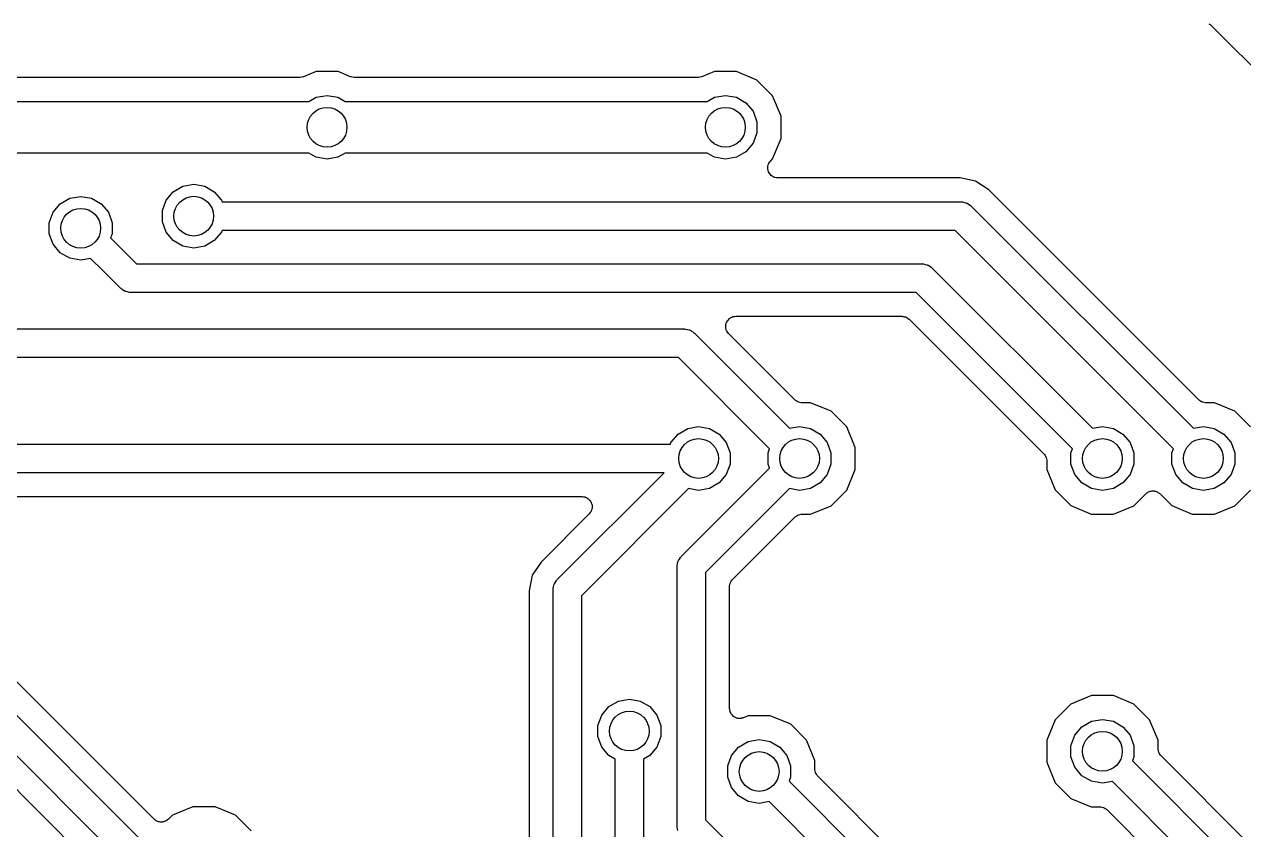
# Model space of a CAD drawing. Extents: x 25 to 125, y -125 to -25.
# Drawn here: x 75.97 to 91.31, y -47.09 to -36.96 of the extents above; entities that cross this region are included whole.
import ezdxf

# ---------------------------------------------------------------- set-up
doc = ezdxf.new("R2010")
doc.units = 0
doc.header["$MEASUREMENT"] = 0
doc.layers.add('BLACK', color=7, linetype='CONTINUOUS')

msp = doc.modelspace()

# ---------------------------------------------------------------- linework, layer by layer
at = {"layer": 'Black'}
for p, q in [((90.8748, -36.9504), (90.8892, -36.9587)), ((90.8892, -36.9587), (90.8928, -36.963)), ((90.8928, -36.963), (90.8974, -36.9662)), ((90.8974, -36.9662), (96.6797, -42.7486)), ((79.6428, -37.5523), (79.4843, -37.6178)), ((79.9213, -37.5525), (79.6428, -37.5523)), ((80.0782, -37.6177), (79.9213, -37.5525)), ((84.654, -37.5523), (84.4954, -37.6178)), ((84.9324, -37.5525), (84.654, -37.5523)), ((85.1896, -37.6593), (84.9324, -37.5525)), ((79.4358, -37.6274), (75.0215, -37.6274)), ((79.4385, -37.6269), (79.4358, -37.6274)), ((79.4412, -37.6273), (79.4385, -37.6269)), ((79.4601, -37.6231), (79.4412, -37.6273)), ((79.4792, -37.6197), (79.4601, -37.6231)), ((79.4816, -37.6184), (79.4792, -37.6197)), ((79.4843, -37.6178), (79.4816, -37.6184)), ((80.081, -37.6183), (80.0782, -37.6177)), ((80.0835, -37.6197), (80.081, -37.6183)), ((80.1024, -37.6231), (80.0835, -37.6197)), ((80.1212, -37.6273), (80.1024, -37.6231)), ((80.1241, -37.6269), (80.1212, -37.6273)), ((80.1269, -37.6274), (80.1241, -37.6269)), ((84.447, -37.6274), (80.1269, -37.6274)), ((84.4497, -37.6269), (84.447, -37.6274)), ((84.4524, -37.6273), (84.4497, -37.6269)), ((84.4713, -37.6231), (84.4524, -37.6273)), ((84.4904, -37.6197), (84.4713, -37.6231)), ((84.4928, -37.6184), (84.4904, -37.6197)), ((84.4954, -37.6178), (84.4928, -37.6184)), ((85.3864, -37.8564), (85.1896, -37.6593)), ((79.5535, -37.9274), (79.6441, -37.8751)), ((79.6441, -37.8751), (79.7814, -37.8509)), ((79.7814, -37.8509), (79.9187, -37.8751)), ((79.9187, -37.8751), (80.0093, -37.9274)), ((84.5647, -37.9274), (84.6553, -37.8751)), ((84.6553, -37.8751), (84.7926, -37.8509)), ((84.7926, -37.8509), (84.9299, -37.8751)), ((84.9299, -37.8751), (85.0507, -37.9448)), ((85.4927, -38.1138), (85.3864, -37.8564)), ((74.9039, -37.9274), (79.5535, -37.9274)), ((80.0093, -37.9274), (84.5647, -37.9274)), ((85.0507, -37.9448), (85.1403, -38.0516)), ((85.1403, -38.0516), (85.188, -38.1827)), ((85.188, -38.1827), (85.188, -38.3221)), ((85.4925, -38.3922), (85.4927, -38.1138)), ((85.188, -38.3221), (85.1403, -38.4532)), ((85.1403, -38.4532), (85.0507, -38.56)), ((85.3857, -38.6494), (85.4925, -38.3922)), ((79.5535, -38.5774), (74.9039, -38.5774)), ((79.6441, -38.6297), (79.5535, -38.5774)), ((79.7814, -38.6539), (79.6441, -38.6297)), ((79.9187, -38.6297), (79.7814, -38.6539)), ((80.0093, -38.5774), (79.9187, -38.6297)), ((84.5647, -38.5774), (80.0093, -38.5774)), ((84.6553, -38.6297), (84.5647, -38.5774)), ((84.7926, -38.6539), (84.6553, -38.6297)), ((84.9299, -38.6297), (84.7926, -38.6539)), ((85.0507, -38.56), (84.9299, -38.6297)), ((85.3252, -38.7518), (85.3266, -38.7465)), ((85.3266, -38.7684), (85.3252, -38.7518)), ((85.3266, -38.7409), (85.3323, -38.7253)), ((85.3266, -38.7465), (85.3266, -38.7409)), ((85.3266, -38.7851), (85.3266, -38.7684)), ((85.3285, -38.7903), (85.3266, -38.7851)), ((85.329, -38.7958), (85.3285, -38.7903)), ((85.336, -38.8109), (85.329, -38.7958)), ((85.3323, -38.7253), (85.3366, -38.7092)), ((85.3366, -38.7092), (85.3398, -38.7047)), ((85.3398, -38.7047), (85.3417, -38.6995)), ((85.3417, -38.6995), (85.3524, -38.6867)), ((85.3524, -38.6867), (85.362, -38.6731)), ((85.362, -38.6731), (85.3857, -38.6494)), ((85.3417, -38.8265), (85.336, -38.8109)), ((85.3452, -38.8307), (85.3417, -38.8265)), ((85.3476, -38.8358), (85.3452, -38.8307)), ((85.3593, -38.8475), (85.3476, -38.8358)), ((85.37, -38.8603), (85.3593, -38.8475)), ((85.3748, -38.8631), (85.37, -38.8603)), ((85.3787, -38.867), (85.3748, -38.8631)), ((85.3938, -38.874), (85.3787, -38.867)), ((85.4082, -38.8823), (85.3938, -38.874)), ((85.4137, -38.8833), (85.4082, -38.8823)), ((85.4187, -38.8856), (85.4137, -38.8833)), ((85.4353, -38.8871), (85.4187, -38.8856)), ((85.4517, -38.89), (85.4353, -38.8871)), ((87.7445, -38.89), (85.4517, -38.89)), ((87.9397, -38.9288), (87.7445, -38.89)), ((88.1053, -39.0394), (87.9397, -38.9288)), ((77.7573, -39.1692), (77.8469, -39.0624)), ((77.8469, -39.0624), (77.9677, -38.9927)), ((77.9677, -38.9927), (78.105, -38.9685)), ((78.105, -38.9685), (78.2423, -38.9927)), ((78.2423, -38.9927), (78.3631, -39.0624)), ((78.3631, -39.0624), (78.4527, -39.1692)), ((90.7467, -41.6808), (88.1053, -39.0394)), ((76.3349, -39.3216), (76.4245, -39.2148)), ((76.4245, -39.2148), (76.5453, -39.1451)), ((76.5453, -39.1451), (76.6826, -39.1209)), ((76.6826, -39.1209), (76.8199, -39.1451)), ((76.8199, -39.1451), (76.9407, -39.2148)), ((76.9407, -39.2148), (77.0303, -39.3216)), ((77.7096, -39.3003), (77.7573, -39.1692)), ((78.4527, -39.1692), (78.4603, -39.19)), ((78.4603, -39.19), (78.6707, -39.19)), ((78.6707, -39.19), (87.757, -39.19)), ((87.757, -39.19), (87.7648, -39.1914)), ((87.7648, -39.1914), (87.7727, -39.1907)), ((87.7727, -39.1907), (87.7954, -39.1968)), ((87.7954, -39.1968), (87.8186, -39.2009)), ((87.8186, -39.2009), (87.8254, -39.2048)), ((87.8254, -39.2048), (87.8331, -39.2069)), ((87.8331, -39.2069), (87.8523, -39.2204)), ((87.8523, -39.2204), (87.8727, -39.2321)), ((87.8727, -39.2321), (87.8778, -39.2382)), ((87.8778, -39.2382), (87.8843, -39.2427)), ((87.8843, -39.2427), (90.6801, -42.0385)), ((76.2872, -39.4527), (76.3349, -39.3216)), ((77.0303, -39.3216), (77.078, -39.4527)), ((77.7096, -39.4397), (77.7096, -39.3003)), ((76.2872, -39.5921), (76.2872, -39.4527)), ((77.078, -39.4527), (77.078, -39.5921)), ((77.7573, -39.5708), (77.7096, -39.4397)), ((78.4603, -39.55), (78.4527, -39.5708)), ((78.6707, -39.55), (78.4603, -39.55)), ((87.6824, -39.55), (78.6707, -39.55)), ((90.4286, -42.2961), (87.6824, -39.55)), ((76.3349, -39.7232), (76.2872, -39.5921)), ((77.078, -39.5921), (77.059, -39.6443)), ((77.059, -39.6443), (77.2099, -39.7951)), ((77.8469, -39.6776), (77.7573, -39.5708)), ((77.9677, -39.7473), (77.8469, -39.6776)), ((78.3631, -39.6776), (78.2423, -39.7473)), ((78.4527, -39.5708), (78.3631, -39.6776)), ((76.4245, -39.83), (76.3349, -39.7232)), ((76.5453, -39.8997), (76.4245, -39.83)), ((77.2099, -39.7951), (77.3848, -39.97)), ((78.105, -39.7715), (77.9677, -39.7473)), ((78.2423, -39.7473), (78.105, -39.7715)), ((76.6826, -39.9239), (76.5453, -39.8997)), ((76.8075, -39.9019), (76.6826, -39.9239)), ((76.9553, -40.0497), (76.8075, -39.9019)), ((77.3848, -39.97), (87.267, -39.97)), ((87.267, -39.97), (87.2748, -39.9714)), ((87.2748, -39.9714), (87.2827, -39.9707)), ((87.2827, -39.9707), (87.3054, -39.9768)), ((87.3054, -39.9768), (87.3286, -39.9809)), ((87.3286, -39.9809), (87.3354, -39.9848)), ((87.3354, -39.9848), (87.3431, -39.9869)), ((87.3431, -39.9869), (87.3623, -40.0004)), ((87.3623, -40.0004), (87.3827, -40.0121)), ((87.3827, -40.0121), (87.3878, -40.0182)), ((87.3878, -40.0182), (87.3943, -40.0227)), ((87.3943, -40.0227), (89.4101, -42.0385)), ((77.1829, -40.2773), (76.9553, -40.0497)), ((77.1894, -40.2818), (77.1829, -40.2773)), ((77.1945, -40.2879), (77.1894, -40.2818)), ((77.2149, -40.2996), (77.1945, -40.2879)), ((77.2341, -40.3131), (77.2149, -40.2996)), ((77.2418, -40.3152), (77.2341, -40.3131)), ((77.2486, -40.3191), (77.2418, -40.3152)), ((77.2718, -40.3232), (77.2486, -40.3191)), ((77.2945, -40.3293), (77.2718, -40.3232)), ((77.3024, -40.3286), (77.2945, -40.3293)), ((77.3102, -40.33), (77.3024, -40.3286)), ((87.1924, -40.33), (77.3102, -40.33)), ((89.1586, -42.2961), (87.1924, -40.33)), ((84.8646, -40.646), (84.879, -40.6377)), ((84.879, -40.6377), (84.8845, -40.6367)), ((84.8845, -40.6367), (84.8896, -40.6343)), ((84.8896, -40.6343), (84.9061, -40.6329)), ((84.9061, -40.6329), (84.9224, -40.63)), ((84.9224, -40.63), (87.0156, -40.63)), ((87.0156, -40.63), (87.0211, -40.631)), ((87.0211, -40.631), (87.0266, -40.6305)), ((87.0266, -40.6305), (87.0427, -40.6348)), ((87.0427, -40.6348), (87.059, -40.6377)), ((87.059, -40.6377), (87.0639, -40.6405)), ((87.0639, -40.6405), (87.0692, -40.6419)), ((87.0692, -40.6419), (87.0828, -40.6514)), ((74.6985, -40.789), (84.276, -40.789)), ((84.276, -40.789), (84.2838, -40.7904)), ((84.2838, -40.7904), (84.2917, -40.7897)), ((84.2917, -40.7897), (84.3144, -40.7958)), ((84.3144, -40.7958), (84.3376, -40.7998)), ((84.7959, -40.7681), (84.7974, -40.7515)), ((84.7974, -40.7735), (84.7959, -40.7681)), ((84.7974, -40.7349), (84.7993, -40.7297)), ((84.7974, -40.7515), (84.7974, -40.7349)), ((84.7974, -40.7791), (84.7974, -40.7735)), ((84.803, -40.7946), (84.7974, -40.7791)), ((84.7993, -40.7297), (84.7998, -40.7241)), ((84.7998, -40.7241), (84.8068, -40.7091)), ((84.8073, -40.8107), (84.803, -40.7946)), ((84.8068, -40.7091), (84.8124, -40.6935)), ((84.8124, -40.6935), (84.816, -40.6892)), ((84.816, -40.6892), (84.8184, -40.6842)), ((84.8184, -40.6842), (84.8301, -40.6724)), ((84.8301, -40.6724), (84.8408, -40.6597)), ((84.8408, -40.6597), (84.8456, -40.6569)), ((84.8456, -40.6569), (84.8496, -40.653)), ((84.8496, -40.653), (84.8646, -40.646)), ((87.0828, -40.6514), (87.0972, -40.6597)), ((87.0972, -40.6597), (87.1008, -40.664)), ((87.1008, -40.664), (87.1054, -40.6672)), ((87.1054, -40.6672), (88.7978, -42.3596)), ((84.3376, -40.7998), (84.3444, -40.8038)), ((84.3444, -40.8038), (84.3521, -40.8059)), ((84.3521, -40.8059), (84.3713, -40.8193)), ((84.3713, -40.8193), (84.3917, -40.8311)), ((84.3917, -40.8311), (84.3968, -40.8372)), ((84.3968, -40.8372), (84.4033, -40.8417)), ((84.4033, -40.8417), (85.6001, -42.0385)), ((84.8105, -40.8152), (84.8073, -40.8107)), ((84.8124, -40.8205), (84.8105, -40.8152)), ((84.8231, -40.8332), (84.8124, -40.8205)), ((84.8326, -40.8468), (84.8231, -40.8332)), ((85.6667, -41.6808), (84.8326, -40.8468)), ((84.2014, -41.149), (74.624, -41.149)), ((85.3486, -42.2961), (84.2014, -41.149)), ((85.6712, -41.684), (85.6667, -41.6808)), ((85.6747, -41.6882), (85.6712, -41.684)), ((85.6891, -41.6966), (85.6747, -41.6882)), ((85.7028, -41.7061), (85.6891, -41.6966)), ((85.7081, -41.7076), (85.7028, -41.7061)), ((85.7129, -41.7103), (85.7081, -41.7076)), ((85.7293, -41.7132), (85.7129, -41.7103)), ((85.7454, -41.7175), (85.7293, -41.7132)), ((90.7512, -41.684), (90.7467, -41.6808)), ((90.7547, -41.6882), (90.7512, -41.684)), ((90.7691, -41.6966), (90.7547, -41.6882)), ((90.7828, -41.7061), (90.7691, -41.6966)), ((90.7881, -41.7076), (90.7828, -41.7061)), ((90.7929, -41.7103), (90.7881, -41.7076)), ((90.8093, -41.7132), (90.7929, -41.7103)), ((90.8254, -41.7175), (90.8093, -41.7132)), ((85.7509, -41.7171), (85.7454, -41.7175)), ((85.7563, -41.718), (85.7509, -41.7171)), ((85.8648, -41.7181), (85.7563, -41.718)), ((86.122, -41.8249), (85.8648, -41.7181)), ((86.3188, -42.022), (86.122, -41.8249)), ((90.8309, -41.7171), (90.8254, -41.7175)), ((90.8363, -41.718), (90.8309, -41.7171)), ((90.9449, -41.7181), (90.8363, -41.718)), ((91.202, -41.8249), (90.9449, -41.7181)), ((91.3988, -42.022), (91.202, -41.8249)), ((84.3177, -42.0407), (84.455, -42.0165)), ((84.455, -42.0165), (84.5923, -42.0407)), ((85.6001, -42.0385), (85.725, -42.0165)), ((85.725, -42.0165), (85.8623, -42.0407)), ((86.4251, -42.2794), (86.3188, -42.022)), ((89.4101, -42.0385), (89.535, -42.0165)), ((89.535, -42.0165), (89.6723, -42.0407)), ((90.6801, -42.0385), (90.805, -42.0165)), ((90.805, -42.0165), (90.9423, -42.0407)), ((77.6057, -46.9549), (72.7383, -42.0874)), ((84.1073, -42.2172), (84.1969, -42.1104)), ((84.1969, -42.1104), (84.3177, -42.0407)), ((84.5923, -42.0407), (84.7131, -42.1104)), ((84.7131, -42.1104), (84.8027, -42.2172)), ((85.8623, -42.0407), (85.9831, -42.1104)), ((85.9831, -42.1104), (86.0727, -42.2172)), ((89.6723, -42.0407), (89.7931, -42.1104)), ((89.7931, -42.1104), (89.8827, -42.2172)), ((90.9423, -42.0407), (91.0631, -42.1104)), ((91.0631, -42.1104), (91.1527, -42.2172)), ((72.5173, -42.2907), (77.4523, -47.2257)), ((74.4966, -42.238), (84.0997, -42.238)), ((84.0997, -42.238), (84.1073, -42.2172)), ((84.8027, -42.2172), (84.8504, -42.3483)), ((85.3296, -42.3483), (85.3486, -42.2961)), ((86.0727, -42.2172), (86.1204, -42.3483)), ((86.4249, -42.5578), (86.4251, -42.2794)), ((89.1396, -42.3483), (89.1586, -42.2961)), ((89.8827, -42.2172), (89.9304, -42.3483)), ((90.4096, -42.3483), (90.4286, -42.2961)), ((91.1527, -42.2172), (91.2004, -42.3483)), ((84.8504, -42.3483), (84.8504, -42.4877)), ((85.3296, -42.4877), (85.3296, -42.3483)), ((86.1204, -42.3483), (86.1204, -42.4877)), ((88.7978, -42.3596), (88.801, -42.3642)), ((88.801, -42.3642), (88.8053, -42.3679)), ((88.8053, -42.3679), (88.8136, -42.3822)), ((88.8136, -42.3822), (88.8231, -42.3957)), ((88.8231, -42.3957), (88.8245, -42.4012)), ((88.8245, -42.4012), (88.8274, -42.4061)), ((88.8274, -42.4061), (88.8302, -42.4224)), ((88.8302, -42.4224), (88.8345, -42.4383)), ((88.8345, -42.4383), (88.834, -42.444)), ((88.834, -42.444), (88.835, -42.4495)), ((88.835, -42.4495), (88.8349, -42.5566)), ((89.1396, -42.4877), (89.1396, -42.3483)), ((89.9304, -42.3483), (89.9304, -42.4877)), ((90.4096, -42.4877), (90.4096, -42.3483)), ((91.2004, -42.3483), (91.2004, -42.4877)), ((77.145, -47.4275), (72.3154, -42.598)), ((84.0204, -42.598), (74.422, -42.598)), ((82.6767, -43.9417), (84.0204, -42.598)), ((84.2367, -43.6517), (85.3486, -42.5399)), ((84.8027, -42.6188), (84.7131, -42.7256)), ((84.8504, -42.4877), (84.8027, -42.6188)), ((85.3486, -42.5399), (85.3296, -42.4877)), ((86.0727, -42.6188), (85.9831, -42.7256)), ((86.1204, -42.4877), (86.0727, -42.6188)), ((86.3181, -42.815), (86.4249, -42.5578)), ((88.8349, -42.5566), (88.9412, -42.814)), ((89.1873, -42.6188), (89.1396, -42.4877)), ((89.2769, -42.7256), (89.1873, -42.6188)), ((89.8827, -42.6188), (89.7931, -42.7256)), ((89.9304, -42.4877), (89.8827, -42.6188)), ((90.4573, -42.6188), (90.4096, -42.4877)), ((90.5469, -42.7256), (90.4573, -42.6188)), ((91.1527, -42.6188), (91.0631, -42.7256)), ((91.2004, -42.4877), (91.1527, -42.6188)), ((84.7131, -42.7256), (84.5923, -42.7953)), ((85.9831, -42.7256), (85.8623, -42.7953)), ((89.3977, -42.7953), (89.2769, -42.7256)), ((89.7931, -42.7256), (89.6723, -42.7953)), ((90.6677, -42.7953), (90.5469, -42.7256)), ((91.0631, -42.7256), (90.9423, -42.7953)), ((72.2284, -42.9352), (76.8078, -47.5146)), ((74.4345, -42.898), (82.9896, -42.898)), ((84.3301, -42.7975), (82.984, -44.1436)), ((82.9896, -42.898), (83.0059, -42.9009)), ((83.0059, -42.9009), (83.0224, -42.9023)), ((83.0224, -42.9023), (83.0275, -42.9047)), ((83.0275, -42.9047), (83.033, -42.9057)), ((83.033, -42.9057), (83.0474, -42.914)), ((83.0474, -42.914), (83.0624, -42.921)), ((83.0624, -42.921), (83.0664, -42.9249)), ((83.0664, -42.9249), (83.0712, -42.9277)), ((83.0712, -42.9277), (83.0819, -42.9404)), ((83.0819, -42.9404), (83.0936, -42.9522)), ((84.455, -42.8195), (84.3301, -42.7975)), ((84.5923, -42.7953), (84.455, -42.8195)), ((85.6001, -42.7975), (84.544, -43.8535)), ((85.725, -42.8195), (85.6001, -42.7975)), ((85.8623, -42.7953), (85.725, -42.8195)), ((86.121, -43.0118), (86.3181, -42.815)), ((88.9412, -42.814), (89.138, -43.0111)), ((89.535, -42.8195), (89.3977, -42.7953)), ((89.6723, -42.7953), (89.535, -42.8195)), ((89.931, -43.0118), (90.0804, -42.8627)), ((90.0804, -42.8627), (90.0895, -42.8563)), ((90.0895, -42.8563), (90.0973, -42.8485)), ((90.0973, -42.8485), (90.1074, -42.8438)), ((90.1074, -42.8438), (90.1165, -42.8374)), ((90.1165, -42.8374), (90.1273, -42.8345)), ((90.1273, -42.8345), (90.1373, -42.8299)), ((90.1373, -42.8299), (90.1484, -42.8289)), ((90.1484, -42.8289), (90.1591, -42.826)), ((90.1591, -42.826), (90.1702, -42.827)), ((90.1702, -42.827), (90.1813, -42.826)), ((90.1813, -42.826), (90.192, -42.8289)), ((90.192, -42.8289), (90.2031, -42.8299)), ((90.2031, -42.8299), (90.2131, -42.8346)), ((90.2131, -42.8346), (90.2239, -42.8375)), ((90.2239, -42.8375), (90.233, -42.8439)), ((90.233, -42.8439), (90.243, -42.8486)), ((90.243, -42.8486), (90.2509, -42.8565)), ((90.2509, -42.8565), (90.26, -42.8628)), ((90.26, -42.8628), (90.408, -43.0111)), ((90.805, -42.8195), (90.6677, -42.7953)), ((90.9423, -42.7953), (90.805, -42.8195)), ((91.201, -43.0118), (91.3981, -42.815)), ((83.0996, -43.0885), (83.0889, -43.1012)), ((83.0936, -42.9522), (83.096, -42.9572)), ((83.096, -42.9572), (83.0996, -42.9615)), ((83.0996, -42.9615), (83.1052, -42.9771)), ((83.1015, -43.0833), (83.0996, -43.0885)), ((83.1047, -43.0787), (83.1015, -43.0833)), ((83.109, -43.0626), (83.1047, -43.0787)), ((83.1052, -42.9771), (83.1122, -42.9921)), ((83.1146, -43.0471), (83.109, -43.0626)), ((83.1122, -42.9921), (83.1127, -42.9977)), ((83.1127, -42.9977), (83.1146, -43.0029)), ((83.1146, -43.0029), (83.1146, -43.0195)), ((83.1146, -43.0195), (83.1161, -43.0361)), ((83.1161, -43.0361), (83.1146, -43.0415)), ((83.1146, -43.0415), (83.1146, -43.0471)), ((85.8636, -43.1181), (86.121, -43.0118)), ((89.138, -43.0111), (89.3952, -43.1179)), ((89.6736, -43.1181), (89.931, -43.0118)), ((90.408, -43.0111), (90.6652, -43.1179)), ((90.9436, -43.1181), (91.201, -43.0118)), ((83.0794, -43.1148), (82.4734, -43.7207)), ((83.0889, -43.1012), (83.0794, -43.1148)), ((84.8812, -43.9406), (85.6666, -43.1552)), ((85.6666, -43.1552), (85.6712, -43.152)), ((85.6712, -43.152), (85.6749, -43.1477)), ((85.6749, -43.1477), (85.6892, -43.1394)), ((85.6892, -43.1394), (85.7027, -43.1299)), ((85.7027, -43.1299), (85.7082, -43.1285)), ((85.7082, -43.1285), (85.7131, -43.1256)), ((85.7131, -43.1256), (85.7294, -43.1228)), ((85.7294, -43.1228), (85.7453, -43.1185)), ((85.7453, -43.1185), (85.751, -43.119)), ((85.751, -43.119), (85.7565, -43.118)), ((85.7565, -43.118), (85.8636, -43.1181)), ((89.3952, -43.1179), (89.6736, -43.1181)), ((90.6652, -43.1179), (90.9436, -43.1181)), ((84.1988, -43.7106), (84.2009, -43.7029)), ((84.2009, -43.7029), (84.2144, -43.6837)), ((84.2144, -43.6837), (84.2261, -43.6633)), ((84.2261, -43.6633), (84.2322, -43.6582)), ((84.2322, -43.6582), (84.2367, -43.6517)), ((82.4734, -43.7207), (82.3628, -43.8863)), ((84.184, -43.779), (84.1854, -43.7712)), ((84.184, -47.0374), (84.184, -43.779)), ((84.1847, -43.7633), (84.1908, -43.7406)), ((84.1854, -43.7712), (84.1847, -43.7633)), ((84.1908, -43.7406), (84.1949, -43.7174)), ((84.1949, -43.7174), (84.1988, -43.7106)), ((84.544, -43.8535), (84.544, -46.9629)), ((82.3628, -43.8863), (82.324, -44.0815)), ((82.6308, -44.0306), (82.6349, -44.0074)), ((82.6349, -44.0074), (82.6388, -44.0006)), ((82.6388, -44.0006), (82.6409, -43.9929)), ((82.6409, -43.9929), (82.6544, -43.9737)), ((82.6544, -43.9737), (82.6661, -43.9533)), ((82.6661, -43.9533), (82.6722, -43.9482)), ((82.6722, -43.9482), (82.6767, -43.9417)), ((84.8445, -44.0193), (84.8488, -44.0033)), ((84.8488, -44.0033), (84.8517, -43.987)), ((84.8517, -43.987), (84.8545, -43.9821)), ((84.8545, -43.9821), (84.8559, -43.9767)), ((84.8559, -43.9767), (84.8654, -43.9632)), ((84.8654, -43.9632), (84.8737, -43.9488)), ((84.8737, -43.9488), (84.878, -43.9452)), ((84.878, -43.9452), (84.8812, -43.9406)), ((82.324, -44.0815), (82.324, -74.2599)), ((82.624, -44.069), (82.6254, -44.0612)), ((82.624, -85.5234), (82.624, -44.069)), ((82.6247, -44.0533), (82.6308, -44.0306)), ((82.6254, -44.0612), (82.6247, -44.0533)), ((82.984, -44.1436), (82.984, -85.598)), ((84.844, -44.0304), (84.845, -44.0249)), ((84.844, -45.5618), (84.844, -44.0304)), ((84.845, -44.0249), (84.8445, -44.0193)), ((83.2363, -45.6462), (83.3259, -45.5394)), ((83.3259, -45.5394), (83.4467, -45.4697)), ((83.4467, -45.4697), (83.584, -45.4455)), ((83.584, -45.4455), (83.7213, -45.4697)), ((83.7213, -45.4697), (83.8421, -45.5394)), ((83.8421, -45.5394), (83.9317, -45.6462)), ((89.139, -45.5072), (88.9419, -45.704)), ((89.3964, -45.4009), (89.139, -45.5072)), ((89.6749, -45.4011), (89.3964, -45.4009)), ((89.932, -45.5079), (89.6749, -45.4011)), ((90.1288, -45.705), (89.932, -45.5079)), ((83.1886, -45.7773), (83.2363, -45.6462)), ((83.9317, -45.6462), (83.9794, -45.7773)), ((84.8464, -45.5754), (84.844, -45.5618)), ((84.847, -45.5892), (84.8464, -45.5754)), ((84.8502, -45.597), (84.847, -45.5892)), ((84.8517, -45.6053), (84.8502, -45.597)), ((84.8586, -45.6172), (84.8517, -45.6053)), ((84.8638, -45.63), (84.8586, -45.6172)), ((84.8695, -45.6362), (84.8638, -45.63)), ((84.8737, -45.6435), (84.8695, -45.6362)), ((84.8843, -45.6523), (84.8737, -45.6435)), ((84.8936, -45.6625), (84.8843, -45.6523)), ((84.9011, -45.6664), (84.8936, -45.6625)), ((84.9075, -45.6718), (84.9011, -45.6664)), ((84.9205, -45.6765), (84.9075, -45.6718)), ((84.9327, -45.6829), (84.9205, -45.6765)), ((84.9411, -45.684), (84.9327, -45.6829)), ((84.949, -45.6869), (84.9411, -45.684)), ((84.9628, -45.6869), (84.949, -45.6869)), ((84.9764, -45.6887), (84.9628, -45.6869)), ((84.9847, -45.6869), (84.9764, -45.6887)), ((84.9931, -45.6869), (84.9847, -45.6869)), ((85.006, -45.6822), (84.9931, -45.6869)), ((85.0195, -45.6792), (85.006, -45.6822)), ((85.0784, -45.6549), (85.0195, -45.6792)), ((85.3568, -45.6551), (85.0784, -45.6549)), ((85.614, -45.7619), (85.3568, -45.6551)), ((88.9419, -45.704), (88.8351, -45.9611)), ((89.3977, -45.7237), (89.535, -45.6995)), ((89.535, -45.6995), (89.6723, -45.7237)), ((83.1886, -45.9167), (83.1886, -45.7773)), ((83.9794, -45.7773), (83.9794, -45.9167)), ((85.8108, -45.959), (85.614, -45.7619)), ((89.1873, -45.9002), (89.2769, -45.7934)), ((89.2769, -45.7934), (89.3977, -45.7237)), ((89.6723, -45.7237), (89.7931, -45.7934)), ((89.7931, -45.7934), (89.8827, -45.9002)), ((90.2351, -45.9624), (90.1288, -45.705)), ((83.2363, -46.0478), (83.1886, -45.9167)), ((83.9794, -45.9167), (83.9317, -46.0478)), ((84.9589, -46.0474), (85.0797, -45.9777)), ((85.0797, -45.9777), (85.217, -45.9535)), ((85.217, -45.9535), (85.3543, -45.9777)), ((85.3543, -45.9777), (85.4751, -46.0474)), ((85.9171, -46.2164), (85.8108, -45.959)), ((88.8351, -45.9611), (88.8349, -46.2396)), ((89.1396, -46.0313), (89.1873, -45.9002)), ((89.8827, -45.9002), (89.9304, -46.0313)), ((90.235, -46.0695), (90.2351, -45.9624)), ((83.3259, -46.1546), (83.2363, -46.0478)), ((83.404, -46.1997), (83.3259, -46.1546)), ((83.8421, -46.1546), (83.764, -46.1997)), ((83.9317, -46.0478), (83.8421, -46.1546)), ((84.8216, -46.2853), (84.8693, -46.1542)), ((84.8693, -46.1542), (84.9589, -46.0474)), ((85.4751, -46.0474), (85.5647, -46.1542)), ((85.5647, -46.1542), (85.6124, -46.2853)), ((89.1396, -46.1707), (89.1396, -46.0313)), ((89.9304, -46.0313), (89.9304, -46.1707)), ((90.236, -46.075), (90.235, -46.0695)), ((90.2355, -46.0807), (90.236, -46.075)), ((90.2398, -46.0966), (90.2355, -46.0807)), ((90.2427, -46.1129), (90.2398, -46.0966)), ((90.2455, -46.1178), (90.2427, -46.1129)), ((90.2469, -46.1233), (90.2455, -46.1178)), ((90.2564, -46.1368), (90.2469, -46.1233)), ((90.2647, -46.1511), (90.2564, -46.1368)), ((90.269, -46.1548), (90.2647, -46.1511)), ((90.2722, -46.1594), (90.269, -46.1548)), ((91.3896, -47.2767), (90.2722, -46.1594)), ((83.404, -53.358), (83.404, -46.1997)), ((83.764, -46.1997), (83.764, -53.2835)), ((84.8216, -46.4247), (84.8216, -46.2853)), ((85.6124, -46.2853), (85.6124, -46.4247)), ((85.917, -46.3235), (85.9171, -46.2647)), ((85.9171, -46.2647), (85.9171, -46.2164)), ((85.9171, -46.2647), (85.9171, -46.2647)), ((88.8349, -46.2396), (88.9412, -46.497)), ((89.1873, -46.3018), (89.1396, -46.1707)), ((89.2769, -46.4086), (89.1873, -46.3018)), ((89.9304, -46.1707), (89.9114, -46.2229)), ((89.9114, -46.2229), (91.1863, -47.4977)), ((84.8693, -46.5558), (84.8216, -46.4247)), ((85.6124, -46.4247), (85.5934, -46.4769)), ((85.918, -46.329), (85.917, -46.3235)), ((85.9175, -46.3347), (85.918, -46.329)), ((85.9218, -46.3506), (85.9175, -46.3347)), ((85.9246, -46.3669), (85.9218, -46.3506)), ((85.9275, -46.3718), (85.9246, -46.3669)), ((85.9289, -46.3773), (85.9275, -46.3718)), ((85.9384, -46.3908), (85.9289, -46.3773)), ((85.9467, -46.4051), (85.9384, -46.3908)), ((85.951, -46.4088), (85.9467, -46.4051)), ((85.9542, -46.4134), (85.951, -46.4088)), ((87.5796, -48.0387), (85.9542, -46.4134)), ((89.3977, -46.4783), (89.2769, -46.4086)), ((84.9589, -46.6626), (84.8693, -46.5558)), ((85.5934, -46.4769), (87.3763, -48.2597)), ((88.9412, -46.497), (89.138, -46.6941)), ((89.535, -46.5025), (89.3977, -46.4783)), ((89.6599, -46.4805), (89.535, -46.5025)), ((90.879, -47.6996), (89.6599, -46.4805)), ((85.0797, -46.7323), (84.9589, -46.6626)), ((85.217, -46.7565), (85.0797, -46.7323)), ((85.3419, -46.7345), (85.217, -46.7565)), ((87.069, -48.4616), (85.3419, -46.7345)), ((89.138, -46.6941), (89.3952, -46.8009)), ((77.836, -46.9042), (77.7852, -46.9549)), ((78.0934, -46.7979), (77.836, -46.9042)), ((78.3718, -46.7981), (78.0934, -46.7979)), ((78.629, -46.9049), (78.3718, -46.7981)), ((78.8258, -47.102), (78.629, -46.9049)), ((89.3952, -46.8009), (89.5037, -46.801)), ((89.5037, -46.801), (89.5091, -46.8019)), ((89.5091, -46.8019), (89.5146, -46.8015)), ((89.5146, -46.8015), (89.5307, -46.8058)), ((89.5307, -46.8058), (89.5471, -46.8087)), ((89.5471, -46.8087), (89.5519, -46.8114)), ((89.5519, -46.8114), (89.5572, -46.8129)), ((89.5572, -46.8129), (89.5709, -46.8224)), ((89.5709, -46.8224), (89.5853, -46.8308)), ((89.5853, -46.8308), (89.5888, -46.835)), ((89.5888, -46.835), (89.5934, -46.8382)), ((89.5934, -46.8382), (90.5418, -47.7866)), ((77.6147, -46.9612), (77.6057, -46.9549)), ((77.6225, -46.969), (77.6147, -46.9612)), ((77.6327, -46.9737), (77.6225, -46.969)), ((77.6418, -46.9802), (77.6327, -46.9737)), ((77.6525, -46.983), (77.6418, -46.9802)), ((77.6625, -46.9877), (77.6525, -46.983)), ((77.6736, -46.9887), (77.6625, -46.9877)), ((77.6844, -46.9916), (77.6736, -46.9887)), ((77.6954, -46.9906), (77.6844, -46.9916)), ((77.7064, -46.9916), (77.6954, -46.9906)), ((77.7172, -46.9887), (77.7064, -46.9916)), ((77.7283, -46.9877), (77.7172, -46.9887)), ((77.7384, -46.9831), (77.7283, -46.9877)), ((77.749, -46.9802), (77.7384, -46.9831)), ((77.7582, -46.9738), (77.749, -46.9802)), ((77.7683, -46.9691), (77.7582, -46.9738)), ((77.7761, -46.9613), (77.7683, -46.9691)), ((77.7852, -46.9549), (77.7761, -46.9613)), ((84.1854, -47.0452), (84.184, -47.0374)), ((84.1847, -47.0531), (84.1854, -47.0452)), ((84.1908, -47.0758), (84.1847, -47.0531)), ((84.1949, -47.099), (84.1908, -47.0758)), ((84.544, -46.9629), (86.5323, -48.9511))]:
    msp.add_line(p, q, dxfattribs=at)
for centre in [(79.7814, -38.2524), (84.7926, -38.2524), (78.105, -39.37), (76.6826, -39.5224), (84.455, -42.418), (85.725, -42.418), (89.535, -42.418), (90.805, -42.418), (83.584, -45.847), (89.535, -46.101), (85.217, -46.355)]:
    msp.add_circle(centre, 0.25, dxfattribs=at)

doc.saveas('drawing.dxf')
